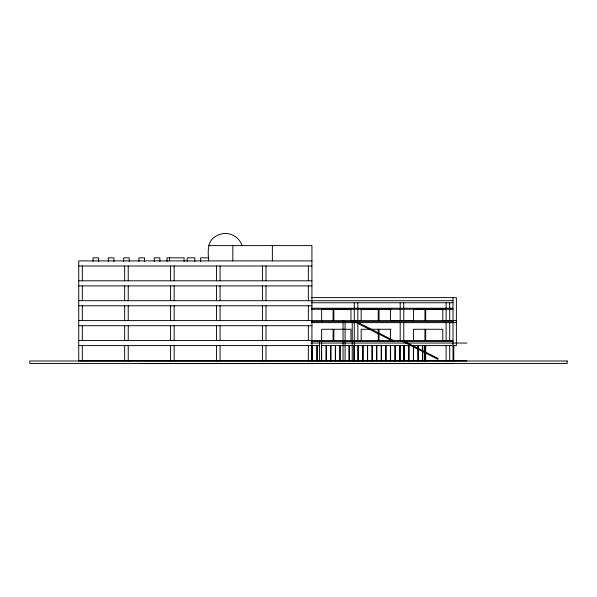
<?xml version="1.0" encoding="UTF-8"?>
<svg xmlns="http://www.w3.org/2000/svg" width="597" height="597" viewBox="0 0 597 597"><rect width="100%" height="100%" fill="white"/><g stroke="black" fill="none" stroke-linecap="round" stroke-linejoin="round"><path stroke-width="0.9" d="M208.525 260.896C208.323 252.479 206.614 242.046 214.965 236.793C218.024 234.688 221.621 233.524 225.33 233.442C232.793 233.434 239.793 238.509 242.136 245.591M208.525 245.591L311.925 245.591L311.925 360.909M208.875 257.837L200.607 257.837L200.607 261.508M311.925 260.896L78.737 260.896L78.737 360.909L312.074 360.909L312.074 345.596M78.737 266.001L311.925 266.001M78.737 280.799L311.925 280.799M78.737 285.896L311.925 285.896M311.418 297.634L456.377 297.634L456.377 345.596L321.537 345.596L321.537 360.909M78.737 300.694L453.004 300.694M311.47 302.739L453.004 302.739M78.737 305.798L311.925 305.798M311.477 308.246L453.004 308.246M311.477 309.268L453.004 309.268M321.619 309.373L333.096 309.373L333.096 320.596M333.865 309.373L350.954 309.373M361.163 309.373L378.252 309.373L378.252 320.596M390.968 309.373L379.02 309.373L379.02 320.596M413.46 309.373L424.945 309.373L424.945 320.596M425.706 309.373L442.802 309.373M350.954 320.492L361.163 320.492M390.498 320.492L413.46 320.492M442.802 320.492L453.004 320.492M78.737 320.596L456.377 320.596L456.377 322.641L311.418 322.641M311.477 321.619L453.004 321.619M78.737 325.701L311.925 325.701M390.968 329.268L361.163 329.268L361.163 340.499M78.737 340.499L453.004 340.499M311.418 341.514L453.004 341.514M310.985 343.051L466.869 343.051M78.737 345.596L319.776 345.596M312.253 360.909L466.869 360.909M139.81 363.461L453.004 363.461M354.275 320.596L393.565 340.499L393.565 341.514L354.275 321.619M453.772 345.596L453.772 360.909M453.004 297.634L453.004 360.909M449.69 302.739L449.69 320.596M449.69 322.641L449.69 340.499M449.69 345.596L449.69 360.909M446.116 302.739L446.116 320.596M446.116 322.641L446.116 340.499M446.116 345.596L446.116 360.909M442.802 308.515L442.802 320.596M442.802 340.499L442.802 329.268L413.46 329.268L413.46 340.499M425.706 308.515L425.706 320.596M425.706 329.268L425.706 340.499M425.706 345.596L425.706 360.909M424.945 329.268L424.945 340.499M424.945 345.596L424.945 360.909M424.788 345.596L424.788 360.909M422.721 345.596L422.721 360.909M422.572 345.596L422.572 360.909M418.131 345.596L418.131 360.909M417.975 345.596L417.975 360.909M413.534 345.596L413.534 360.909M413.46 309.268L413.46 320.596M413.385 346.499L413.385 360.909M408.945 345.596L408.945 360.909M408.796 345.596L408.796 360.909M404.356 345.596L404.356 360.909M404.199 345.596L404.199 360.909M403.766 302.739L403.766 320.596M403.766 322.641L403.766 340.499M403.766 345.596L403.766 360.909M400.191 302.739L400.191 320.596M400.191 322.641L400.191 340.499M400.191 345.596L400.191 360.909M399.759 345.596L399.759 360.909M399.609 345.596L399.609 360.909M395.169 345.596L395.169 360.909M395.013 345.596L395.013 360.909M390.498 309.268L390.498 320.596M390.498 329.268L390.498 340.499M390.58 345.596L390.58 360.909M390.423 345.596L390.423 360.909M385.983 345.596L385.983 360.909M385.834 345.596L385.834 360.909M381.393 345.596L381.393 360.909M381.237 345.596L381.237 360.909M379.02 329.268L379.02 340.499M378.252 329.268L378.252 340.499M376.797 345.596L376.797 360.909M376.647 345.596L376.647 360.909M372.207 345.596L372.207 360.909M372.058 345.596L372.058 360.909M367.618 345.596L367.618 360.909M367.461 345.596L367.461 360.909M363.021 345.596L363.021 360.909M362.872 345.596L362.872 360.909M361.163 308.515L361.163 320.596M358.431 345.596L358.431 360.909M358.275 345.596L358.275 360.909M357.842 302.739L357.842 320.596M357.842 322.641L357.842 340.499M357.842 345.596L357.842 360.909M354.275 302.739L354.275 360.909M353.842 345.596L353.842 360.909M352.23 321.619L352.23 360.909M350.954 308.515L350.954 320.596M350.954 340.499L350.954 329.268L321.619 329.268L321.693 360.909M349.245 345.596L349.245 360.909M349.096 345.596L349.096 360.909M345.088 321.619L345.088 360.909M343.044 320.596L343.044 360.909M340.059 345.596L340.059 360.909M339.909 345.596L339.909 360.909M335.469 345.596L335.469 360.909M335.32 345.596L335.32 360.909M333.865 308.515L333.865 320.596M333.865 329.268L333.865 340.499M333.096 329.268L333.096 340.499M330.88 345.596L330.88 360.909M330.723 345.596L330.723 360.909M326.283 345.596L326.283 360.909M326.134 345.596L326.134 360.909M321.619 309.268L321.619 321.619M319.574 341.514L319.574 360.909M317.104 345.596L317.104 360.909M316.947 345.596L316.947 360.909M312.507 345.596L312.507 360.909M312.358 345.596L312.358 360.909M308.35 266.001L308.35 280.799M308.35 285.896L308.35 300.694M308.35 305.798L308.35 320.596M308.35 325.701L308.35 340.499M308.35 345.596L308.35 360.909M272.374 245.591L272.374 260.896M266.001 266.001L266.001 280.799M266.001 285.896L266.001 300.694M266.001 305.798L266.001 320.596M266.001 325.701L266.001 340.499M266.001 345.596L266.001 360.909M262.426 266.001L262.426 280.799M262.426 285.896L262.426 300.694M262.426 305.798L262.426 320.596M262.426 325.701L262.426 340.499M262.426 345.596L262.426 360.909M232.83 245.591L232.83 260.896M220.077 266.001L220.077 280.799M220.077 285.896L220.077 300.694M220.077 305.798L220.077 320.596M220.077 325.701L220.077 340.499M220.077 345.596L220.077 360.909M216.502 266.001L216.502 280.799M216.502 285.896L216.502 300.694M216.502 305.798L216.502 320.596M216.502 325.701L216.502 340.499M216.502 345.596L216.502 360.909M194.816 261.508L194.816 257.837L187.167 257.837L187.167 261.508M184.1 261.508L184.1 257.837L167.011 257.837L167.011 261.508M174.152 266.001L174.152 280.799M174.152 285.896L174.152 300.694M174.152 305.798L174.152 320.596M174.152 325.701L174.152 340.499M174.152 345.596L174.152 360.909M170.585 266.001L170.585 280.799M170.585 285.896L170.585 300.694M170.585 305.798L170.585 320.596M170.585 325.701L170.585 340.499M170.585 345.596L170.585 360.909M169.563 257.837L169.563 260.896M159.869 261.456L159.869 257.837L154.257 257.837L154.257 261.456M144.556 261.456L144.556 257.837L138.944 257.837L138.944 261.456M129.25 261.456L129.25 257.837L123.639 257.837L123.639 261.456M128.228 266.001L128.228 280.799M128.228 285.896L128.228 300.694M128.228 305.798L128.228 320.596M128.228 325.701L128.228 340.499M128.228 345.596L128.228 360.909M124.661 266.001L124.661 280.799M124.661 285.896L124.661 300.694M124.661 305.798L124.661 320.596M124.661 325.701L124.661 340.499M124.661 345.596L124.661 360.909M113.945 261.456L113.945 257.837L108.333 257.837L108.333 261.456M98.639 261.456L98.639 257.837L93.02 257.837L93.02 261.456M82.311 266.001L82.311 280.799M82.311 285.896L82.311 300.694M82.311 305.798L82.311 320.596M82.311 325.701L82.311 340.499M82.311 345.596L82.311 360.909M567.15 361.006L29.85 361.006L29.85 363.558L567.15 363.558L567.15 361.006M437.944 358.357L402.744 340.499L402.744 341.514L437.944 359.379L437.944 358.357"/></g></svg>
